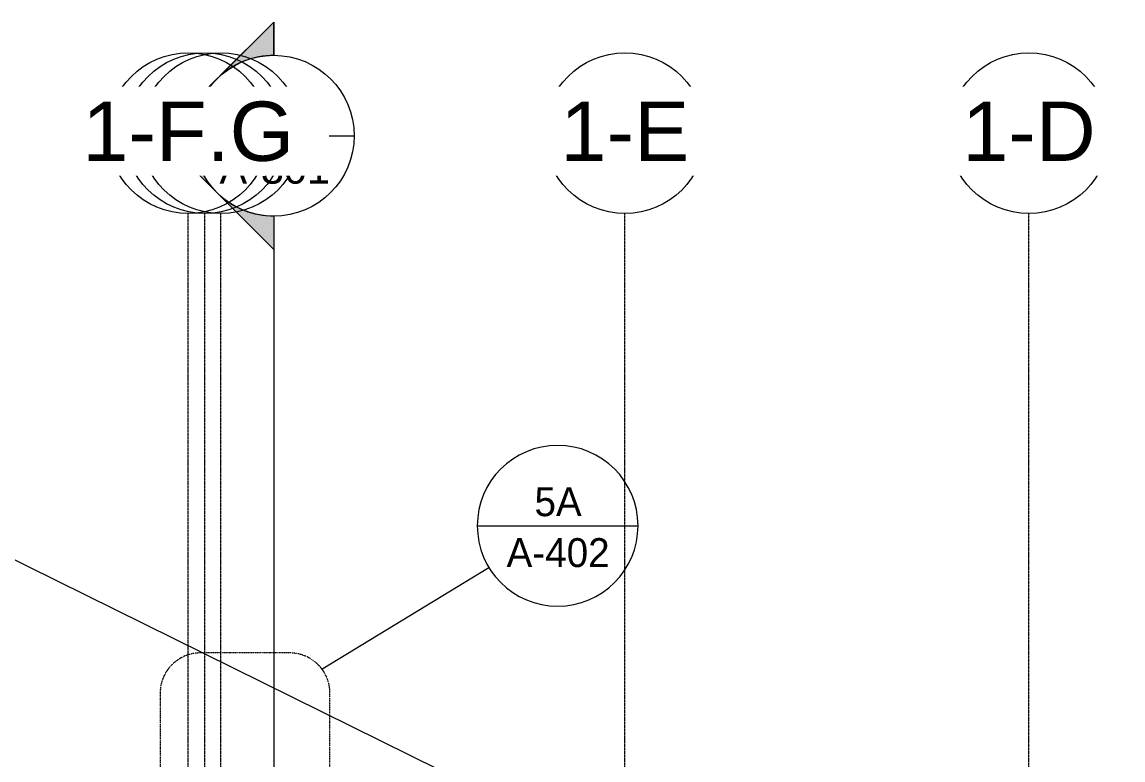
# Model space of a CAD drawing. Header units: inches. Extents: x 21386 to 98862, y -290 to 853.
# Drawn here: x 31741 to 32398, y 412 to 853 of the extents above; entities that cross this region are included whole.
import ezdxf

# ---------------------------------------------------------------- set-up
doc = ezdxf.new("R2010")
doc.units = ezdxf.units.IN
doc.header["$MEASUREMENT"] = 0
doc.linetypes.add('Dash Dot 3_16_', pattern=[0.3125, 0.1875, -0.0625, 0, -0.0625])
doc.linetypes.add('Grid Line 1_2_', pattern=[0.875, 0.5, -0.125, 0.125, -0.125])
for name, color, linetype, lineweight in [('A-ANNO-IDEN', 131, 'Continuous', 9), ('A-ANNO-SYMB', 150, 'Continuous', 9), ('G-ANNO-SYMB', 111, 'Continuous', 9), ('S-GRID', 1, 'Continuous', 9), ('S-GRID-IDEN', 1, 'Continuous', 9)]:
    doc.layers.add(name, color=color, linetype=linetype, lineweight=lineweight)
doc.styles.add('Arial_2', font='arial.ttf', dxfattribs={"height": 35.407186})
doc.styles.add('Arial_3', font='arial.ttf', dxfattribs={"height": 17.703593})
doc.styles.add('Century Gothic', font='GOTHIC.TTF', dxfattribs={"height": 17.245342})

# ---------------------------------------------------------------- blocks, each defined once
blk = doc.blocks.new('Grid - Grid Head - Circle-14747-Building Section - North_South looking East _ Fitness Center')
at = {"layer": 'S-GRID-IDEN'}
blk.add_circle((21143.8, 786.66), 48, dxfattribs=at)
blk = doc.blocks.new('Section - Section Head - Filled-1526-Building Section - North_South looking East _ Fitness Center')
at = {"layer": 'G-ANNO-SYMB'}
h = blk.add_hatch(color=256, dxfattribs=at)
edge = h.paths.add_edge_path(flags=0)
edge.add_arc((22248.83, 593.16), 48.06, 47.9216, 90)
edge.add_line((22248.83, 641.22), (22248.83, 661.04))
edge.add_line((22248.83, 661.04), (22281.04, 628.83))
h = blk.add_hatch(color=256, dxfattribs=at)
edge = h.paths.add_edge_path(flags=0)
edge.add_line((22282.77, 627.1), (22316.72, 593.16))
edge.add_line((22316.72, 593.16), (22296.83, 593.16))
edge.add_arc((22248.83, 593.16), 48, 360, 405)
h = blk.add_hatch(color=256, dxfattribs=at)
edge = h.paths.add_edge_path(flags=0)
edge.add_arc((22248.83, 593.16), 48, 315, 360)
edge.add_line((22296.83, 593.16), (22316.72, 593.16))
edge.add_line((22316.72, 593.16), (22282.77, 559.22))
h = blk.add_hatch(color=256, dxfattribs=at)
edge = h.paths.add_edge_path(flags=0)
edge.add_line((22281.04, 557.48), (22248.83, 525.27))
edge.add_line((22248.83, 525.27), (22248.83, 545.09))
edge.add_arc((22248.83, 593.16), 48.06, 270, 312.0784)
for p, q in [((22316.72, 593.16), (22248.83, 661.04)), ((22248.83, 641.16), (22248.83, 661.04)), ((22281.04, 628.83), (22248.83, 661.04)), ((22248.83, 661.04), (22248.83, 641.22)), ((22316.72, 593.16), (22282.77, 627.1)), ((22316.72, 593.16), (22248.83, 525.27)), ((22282.77, 559.22), (22316.72, 593.16)), ((22296.83, 593.16), (22316.72, 593.16)), ((22316.72, 593.16), (22296.83, 593.16)), ((22248.83, 525.27), (22281.04, 557.48)), ((22248.83, 545.16), (22248.83, 525.27)), ((22248.83, 545.09), (22248.83, 525.27))]:
    blk.add_line(p, q, dxfattribs=at)
for radius, start, end in [(48, 90, 270), (48.06, 47.9216, 90), (48, 270, 90), (48, 360, 45), (48, 315, 360), (48.06, 270, 312.0784)]:
    blk.add_arc((22248.83, 593.16), radius, start, end, dxfattribs=at)
blk = doc.blocks.new('Section - Callout Head-19020-Building Section - North_South looking East _ Fitness Center')
at = {"layer": 'A-ANNO-SYMB'}
blk.add_line((22472.78, 464.27), (22568.78, 464.27), dxfattribs=at)
for start, end in [(0, 180), (180, 360)]:
    blk.add_arc((22520.78, 464.27), 48, start, end, dxfattribs=at)

msp = doc.modelspace()

# ---------------------------------------------------------------- linework, layer by layer
at = {"layer": 'A-ANNO-IDEN', "color": 153}
msp.add_line((32178.07, 313.8), (31617.99, 590.22), dxfattribs=at)
at = {"layer": 'A-ANNO-SYMB'}
for p, q in [((31920.57, 467.11), (32019.67, 527.35)), ((31920, 466.68), (31920.57, 467.11))]:
    msp.add_line(p, q, dxfattribs=at)
at = {"layer": 'A-ANNO-SYMB', "linetype": 'Dash Dot 3_16_'}
for p, q in [((31900.73, 476.37), (31847.35, 476.37)), ((31823.35, 452.37), (31823.35, -37.35)), ((31924.73, -37.35), (31924.73, 452.37))]:
    msp.add_line(p, q, dxfattribs=at)
for centre, start, end in [((31847.35, 452.37), 90, 180), ((31900.73, 452.37), 0, 90)]:
    msp.add_arc(centre, 24, start, end, dxfattribs=at)
at = {"layer": 'G-ANNO-SYMB'}
msp.add_line((31891.15, 737.16), (31891.15, -271.66), dxfattribs=at)
at = {"layer": 'S-GRID', "linetype": 'Grid Line 1_2_'}
for p, q in [((31840.11, -129.44), (31840.11, 738.66)), ((31850.11, -129.44), (31850.11, 738.66)), ((31859.61, -129.44), (31859.61, 738.66)), ((32100.86, -129.44), (32100.86, 738.66)), ((32100.86, -129.44), (32100.86, 738.66)), ((32342.11, -129.44), (32342.11, 738.66)), ((32342.11, -129.44), (32342.11, 738.66))]:
    msp.add_line(p, q, dxfattribs=at)

# ---------------------------------------------------------------- block references
at = {"layer": 'A-ANNO-SYMB'}
msp.add_blockref('Section - Callout Head-19020-Building Section - North_South looking East _ Fitness Center', (9539.91, 88.02), dxfattribs=at)
at = {"layer": 'S-GRID-IDEN'}
for p in [(10715.81, 0), (10957.06, 0), (11198.31, 0)]:
    msp.add_blockref('Grid - Grid Head - Circle-14747-Building Section - North_South looking East _ Fitness Center', p, dxfattribs=at)

# ---------------------------------------------------------------- texts
at = {"layer": 'A-ANNO-SYMB', "char_height": 17.245, "attachment_point": 2, "line_spacing_factor": 0.984117, "style": 'Century Gothic'}
for s, insert, width in [('5A', (32060.96, 575.27), 36.936), ('A-402', (32060.96, 544.89), 77.76)]:
    msp.add_mtext(s, dxfattribs=dict(at, insert=insert, width=width))

# ---------------------------------------------------------------- next in the draw order: texts
at = {"layer": 'S-GRID-IDEN', "char_height": 35.407, "width": 85.104, "attachment_point": 2, "line_spacing_factor": 0.938532, "style": 'Arial_2', "bg_fill": 3, "box_fill_scale": 1.25, "bg_fill_color": 0, "bg_fill_transparency": 0}
for s, insert in [('3-8', (31859.6, 805.53)), ('3-7', (32100.85, 805.53)), ('3-6', (32342.1, 805.53))]:
    msp.add_mtext(s, dxfattribs=dict(at, insert=insert))

# ---------------------------------------------------------------- next in the draw order: linework, layer by layer
at = {"layer": 'G-ANNO-SYMB'}
msp.add_line((31843.15, 785.16), (31939.15, 785.16), dxfattribs=at)

# ---------------------------------------------------------------- next in the draw order: block references
at = {"layer": 'G-ANNO-SYMB', "extrusion": (0, 0, -1)}
msp.add_blockref('Section - Section Head - Filled-1526-Building Section - North_South looking East _ Fitness Center', (-54139.99, 192), dxfattribs=at)
at = {"layer": 'S-GRID-IDEN'}
for p in [(10706.31, 0), (10957.06, 0), (11198.31, 0)]:
    msp.add_blockref('Grid - Grid Head - Circle-14747-Building Section - North_South looking East _ Fitness Center', p, dxfattribs=at)

# ---------------------------------------------------------------- next in the draw order: texts
at = {"layer": 'G-ANNO-SYMB', "char_height": 17.704, "attachment_point": 2, "line_spacing_factor": 0.938532, "style": 'Arial_3'}
for s, insert, width in [('6D', (31891.77, 813.5), 37.584), ('A-301', (31891.77, 774.22), 78.624)]:
    msp.add_mtext(s, dxfattribs=dict(at, insert=insert, width=width))

# ---------------------------------------------------------------- next in the draw order: texts
at = {"layer": 'S-GRID-IDEN', "char_height": 35.407, "attachment_point": 2, "line_spacing_factor": 0.938532, "style": 'Arial_2', "bg_fill": 3, "box_fill_scale": 1.25, "bg_fill_color": 0, "bg_fill_transparency": 0}
for s, insert, width in [('1-F', (31850.1, 805.53), 88.128), ('1-E', (32100.85, 805.53), 91.584), ('1-D', (32342.1, 805.53), 94.608)]:
    msp.add_mtext(s, dxfattribs=dict(at, insert=insert, width=width))

# ---------------------------------------------------------------- next in the draw order: block references
at = {"layer": 'S-GRID-IDEN'}
msp.add_blockref('Grid - Grid Head - Circle-14747-Building Section - North_South looking East _ Fitness Center', (10696.31, 0), dxfattribs=at)

# ---------------------------------------------------------------- next in the draw order: texts
at = {"layer": 'S-GRID-IDEN', "insert": (31840.1, 805.53), "char_height": 35.407, "width": 150.336, "attachment_point": 2, "line_spacing_factor": 0.938532, "style": 'Arial_2', "bg_fill": 3, "box_fill_scale": 1.25, "bg_fill_color": 0, "bg_fill_transparency": 0}
msp.add_mtext('1-F.G', dxfattribs=at)

doc.saveas('drawing.dxf')
